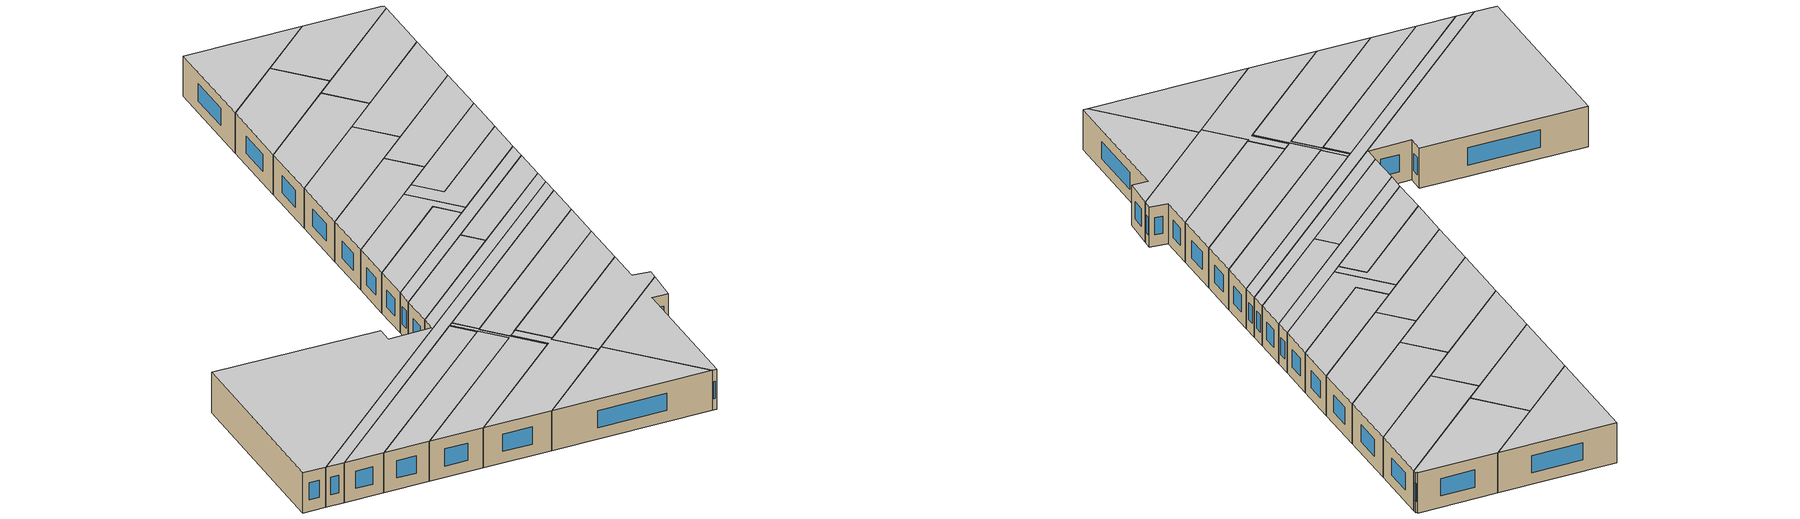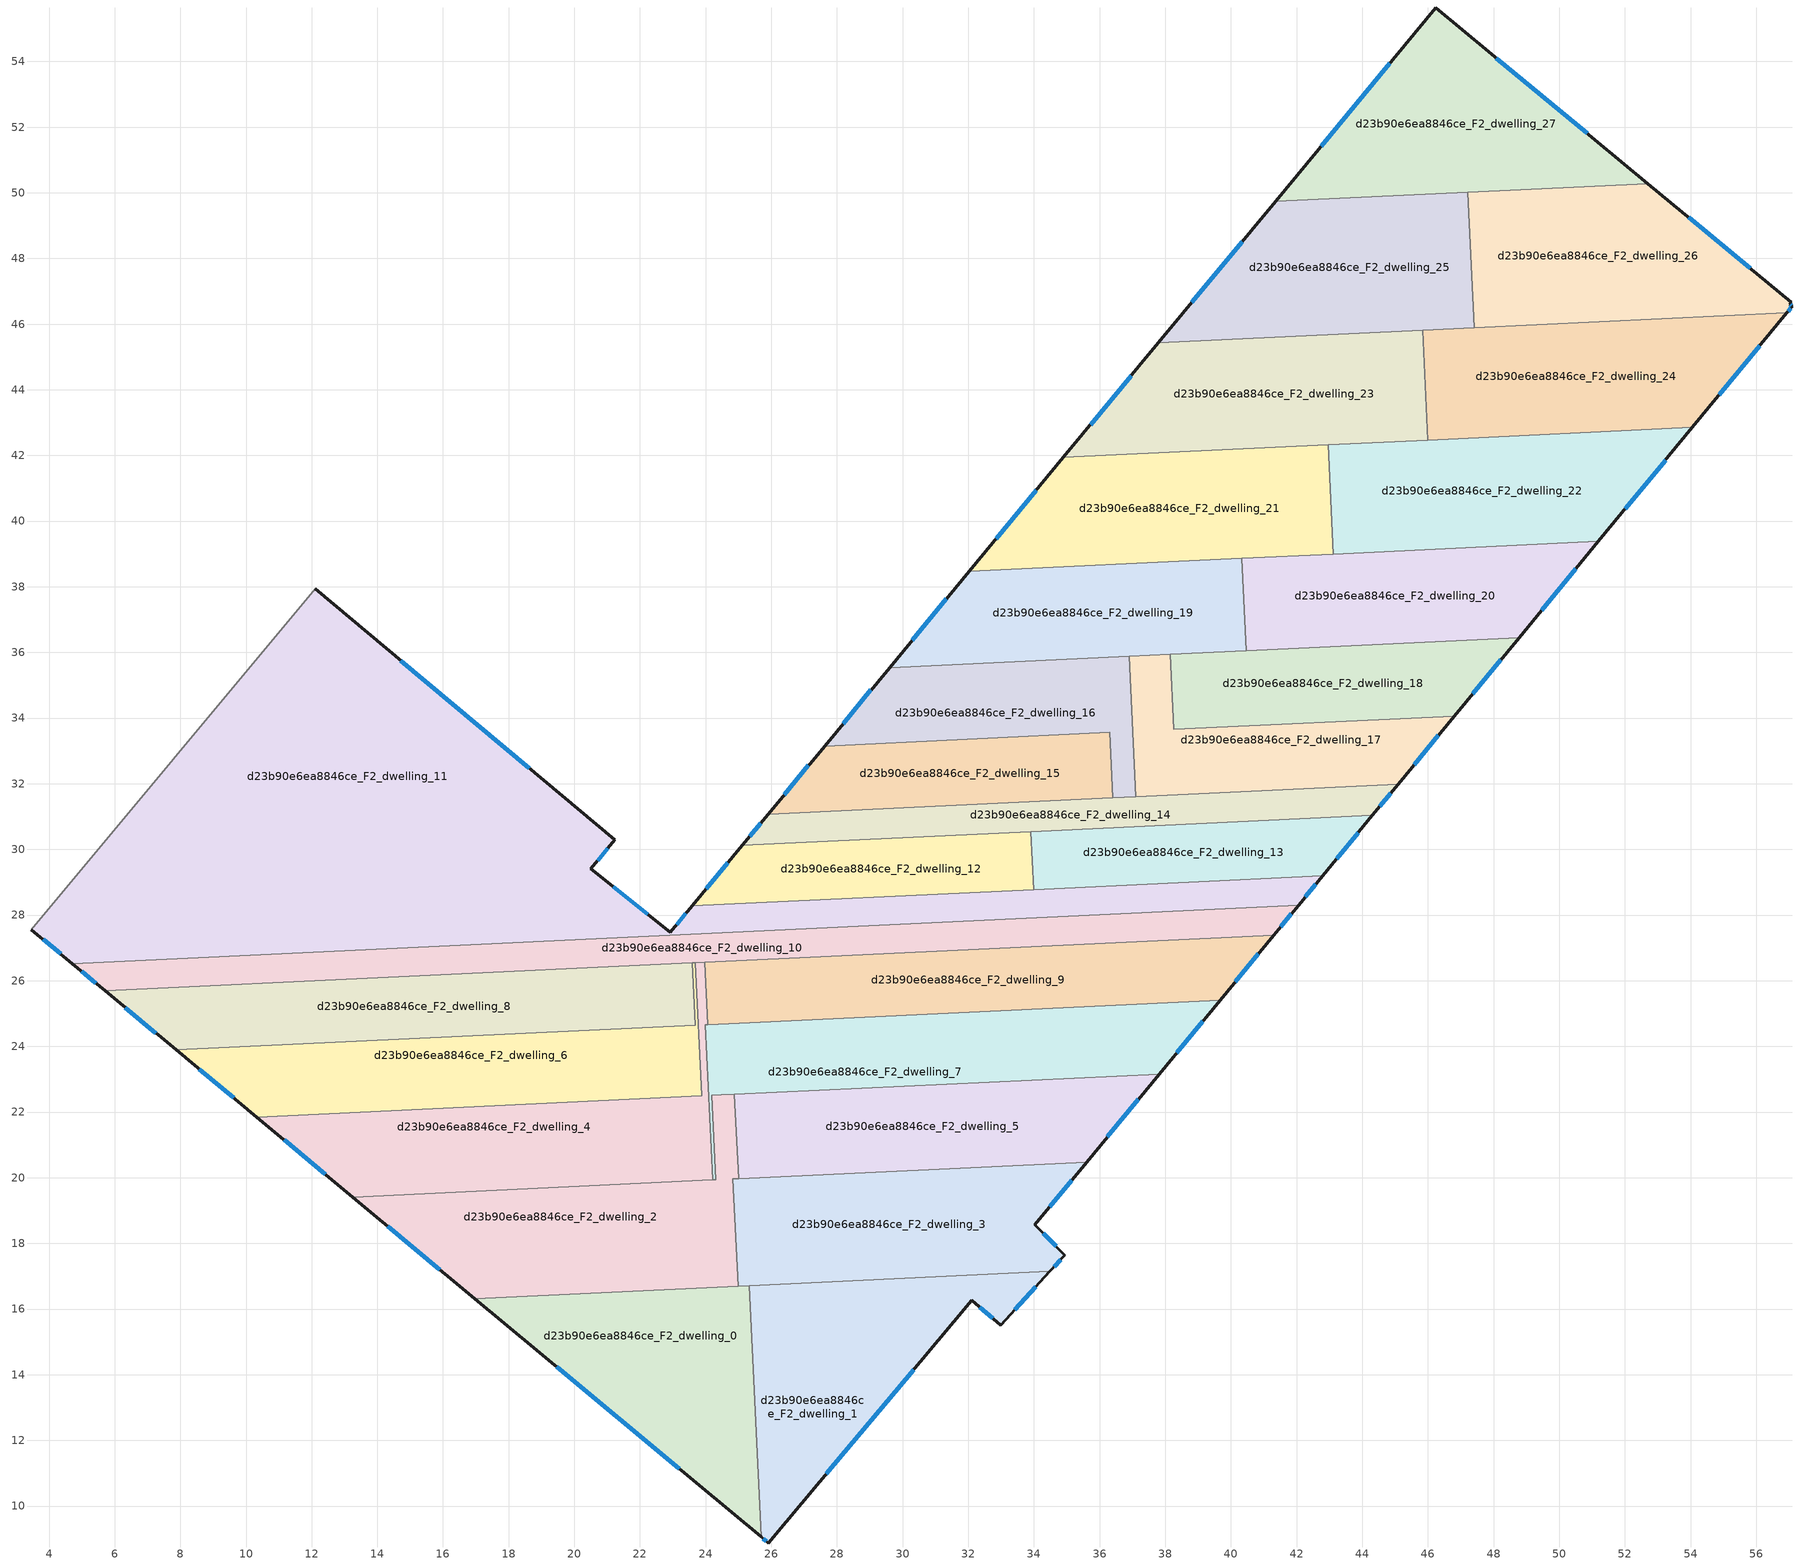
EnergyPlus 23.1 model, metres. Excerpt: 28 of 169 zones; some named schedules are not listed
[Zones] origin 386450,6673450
d23b90e6ea8846ce_F2_dwelling_0
 floor to d23b90e6ea8846ce_F1_dwelling_0 (EU_floor_Construction): 25.33,16.71 25.69,9.06 16.97,16.32 z6
 wall outside (EU_wall_Construction): 16.97,16.32 25.69,9.06 z6:9
 wall to d23b90e6ea8846ce_F2_dwelling_1 (EU_wall_Construction): 25.69,9.06 25.33,16.71 z6:9
 wall to d23b90e6ea8846ce_F2_dwelling_2 (EU_wall_Construction): 24.99,16.7 16.97,16.32 z6:9
 wall to d23b90e6ea8846ce_F2_dwelling_3 (EU_wall_Construction): 25.33,16.71 24.99,16.7 z6:9
 window (EU_Window_Construction): 19.46,14.24 23.2,11.13 z6.86:8.14
 ceiling to d23b90e6ea8846ce_F3_dwelling_0 (EU_floor_Construction): 25.69,9.06 25.33,16.71 16.97,16.32 z9
d23b90e6ea8846ce_F2_dwelling_1
 floor to d23b90e6ea8846ce_F1_dwelling_1 (EU_floor_Construction): 34.49,17.15 32.99,15.51 32.1,16.26 25.91,8.87 25.69,9.06 25.33,16.71 z6
 wall outside (EU_wall_Construction): 25.69,9.06 25.91,8.87 32.1,16.26 32.99,15.51 34.49,17.15 z6:9
 wall to d23b90e6ea8846ce_F2_dwelling_3 (EU_wall_Construction): 34.49,17.15 25.33,16.71 z6:9
 window (EU_Window_Construction): 25.76,9 25.85,8.93 / 33.42,15.98 34.06,16.68 / 32.36,16.05 32.74,15.72 / 27.68,10.98 30.33,14.15 z6.86:8.14
 ceiling to d23b90e6ea8846ce_F3_dwelling_1 (EU_floor_Construction): 32.99,15.51 34.49,17.15 25.33,16.71 25.69,9.06 25.91,8.87 32.1,16.26 z9
d23b90e6ea8846ce_F2_dwelling_10
 floor to d23b90e6ea8846ce_F1_dwelling_10 (EU_floor_Construction): 42.06,28.3 41.3,27.39 23.69,26.55 23.64,26.55 23.59,26.54 5.71,25.69 4.71,26.52 z6
 wall outside (EU_wall_Construction): 4.71,26.52 5.71,25.69 / 41.3,27.39 42.06,28.3 z6:9
 wall to d23b90e6ea8846ce_F2_dwelling_8 (EU_wall_Construction): 5.71,25.69 23.59,26.54 z6:9
 wall to d23b90e6ea8846ce_F2_dwelling_11 (EU_wall_Construction): 42.06,28.3 4.71,26.52 z6:9
 wall to d23b90e6ea8846ce_F2_dwelling_9 (EU_wall_Construction): 23.98,26.56 41.3,27.39 z6:9
 wall to d23b90e6ea8846ce_F2_dwelling_6 (EU_wall_Construction): 23.59,26.54 23.64,26.55 23.69,26.55 z6:9
 wall to d23b90e6ea8846ce_F2_dwelling_4 (EU_wall_Construction): 23.69,26.55 23.98,26.56 z6:9
 window (EU_Window_Construction): 4.99,26.29 5.42,25.93 / 41.52,27.65 41.84,28.04 z6.86:8.14
 ceiling to d23b90e6ea8846ce_F3_dwelling_10 (EU_floor_Construction): 41.3,27.39 42.06,28.3 4.71,26.52 5.71,25.69 23.59,26.54 23.64,26.55 23.69,26.55 z9
d23b90e6ea8846ce_F2_dwelling_11
 floor to d23b90e6ea8846ce_F1_dwelling_11 (EU_floor_Construction): 42.79,29.19 42.06,28.3 4.71,26.52 3.46,27.56 12.11,37.94 21.23,30.29 20.5,29.41 22.92,27.48 23.59,28.28 z6
 wall outside (EU_wall_Construction): 3.46,27.56 4.71,26.52 / 23.59,28.28 22.92,27.48 20.5,29.41 21.23,30.29 12.11,37.94 / 42.06,28.3 42.79,29.19 z6:9
 wall adiabatic (EU_wall_Construction): 12.11,37.94 3.46,27.56 z6:9
 wall to d23b90e6ea8846ce_F2_dwelling_12 (EU_wall_Construction): 33.99,28.77 23.59,28.28 z6:9
 wall to d23b90e6ea8846ce_F2_dwelling_13 (EU_wall_Construction): 42.79,29.19 33.99,28.78 z6:9
 window (EU_Window_Construction): 3.82,27.26 4.35,26.82 / 18.63,32.47 14.71,35.75 / 20.71,29.66 21.02,30.04 / 22.23,28.03 21.19,28.86 / 23.4,28.05 23.11,27.71 / 42.27,28.56 42.58,28.94 z6.86:8.14
 ceiling to d23b90e6ea8846ce_F3_dwelling_11 (EU_floor_Construction): 42.06,28.3 42.79,29.19 23.59,28.28 22.92,27.48 20.5,29.41 21.23,30.29 12.11,37.94 3.46,27.56 4.71,26.52 z9
d23b90e6ea8846ce_F2_dwelling_12
 floor to d23b90e6ea8846ce_F1_dwelling_12 (EU_floor_Construction): 33.91,30.54 33.99,28.78 23.59,28.28 25.11,30.12 z6
 wall outside (EU_wall_Construction): 25.11,30.12 23.59,28.28 z6:9
 wall to d23b90e6ea8846ce_F2_dwelling_13 (EU_wall_Construction): 33.99,28.78 33.91,30.54 z6:9
 wall to d23b90e6ea8846ce_F2_dwelling_14 (EU_wall_Construction): 33.91,30.54 25.11,30.12 z6:9
 window (EU_Window_Construction): 24.68,29.59 24.02,28.8 z6.86:8.14
 ceiling to d23b90e6ea8846ce_F3_dwelling_12 (EU_floor_Construction): 33.99,28.78 33.91,30.54 25.11,30.12 23.59,28.28 z9
d23b90e6ea8846ce_F2_dwelling_13
 floor to d23b90e6ea8846ce_F1_dwelling_13 (EU_floor_Construction): 44.31,31.04 42.79,29.19 33.99,28.78 33.91,30.54 z6
 wall outside (EU_wall_Construction): 42.79,29.19 44.31,31.04 z6:9
 wall to d23b90e6ea8846ce_F2_dwelling_14 (EU_wall_Construction): 44.31,31.04 33.91,30.54 z6:9
 window (EU_Window_Construction): 43.23,29.72 43.88,30.51 z6.86:8.14
 ceiling to d23b90e6ea8846ce_F3_dwelling_13 (EU_floor_Construction): 42.79,29.19 44.31,31.04 33.91,30.54 33.99,28.78 z9
d23b90e6ea8846ce_F2_dwelling_14
 floor to d23b90e6ea8846ce_F1_dwelling_14 (EU_floor_Construction): 45.1,31.99 44.31,31.04 25.11,30.12 25.9,31.08 z6
 wall outside (EU_wall_Construction): 25.9,31.08 25.11,30.12 / 44.31,31.04 45.1,31.99 z6:9
 wall to d23b90e6ea8846ce_F2_dwelling_15 (EU_wall_Construction): 36.4,31.58 25.9,31.08 z6:9
 wall to d23b90e6ea8846ce_F2_dwelling_16 (EU_wall_Construction): 37.11,31.61 36.4,31.58 z6:9
 wall to d23b90e6ea8846ce_F2_dwelling_17 (EU_wall_Construction): 45.1,31.99 37.11,31.61 z6:9
 window (EU_Window_Construction): 25.68,30.8 25.34,30.39 / 44.54,31.31 44.87,31.72 z6.86:8.14
 ceiling to d23b90e6ea8846ce_F3_dwelling_14 (EU_floor_Construction): 44.31,31.04 45.1,31.99 25.9,31.08 25.11,30.12 z9
d23b90e6ea8846ce_F2_dwelling_15
 floor to d23b90e6ea8846ce_F1_dwelling_15 (EU_floor_Construction): 36.31,33.56 36.4,31.58 25.9,31.08 27.62,33.15 z6
 wall outside (EU_wall_Construction): 27.62,33.15 25.9,31.08 z6:9
 wall to d23b90e6ea8846ce_F2_dwelling_16 (EU_wall_Construction): 36.4,31.58 36.31,33.56 27.62,33.15 z6:9
 window (EU_Window_Construction): 27.13,32.56 26.39,31.67 z6.86:8.14
 ceiling to d23b90e6ea8846ce_F3_dwelling_15 (EU_floor_Construction): 36.4,31.58 36.31,33.56 27.62,33.15 25.9,31.08 z9
d23b90e6ea8846ce_F2_dwelling_16
 floor to d23b90e6ea8846ce_F1_dwelling_16 (EU_floor_Construction): 36.9,35.89 37.11,31.61 36.4,31.58 36.31,33.56 27.62,33.15 29.6,35.54 z6
 wall outside (EU_wall_Construction): 29.6,35.54 27.62,33.15 z6:9
 wall to d23b90e6ea8846ce_F2_dwelling_17 (EU_wall_Construction): 37.11,31.61 36.9,35.89 z6:9
 wall to d23b90e6ea8846ce_F2_dwelling_19 (EU_wall_Construction): 36.9,35.89 29.6,35.54 z6:9
 window (EU_Window_Construction): 29.03,34.86 28.19,33.83 z6.86:8.14
 ceiling to d23b90e6ea8846ce_F3_dwelling_16 (EU_floor_Construction): 37.11,31.61 36.9,35.89 29.6,35.54 27.62,33.15 36.31,33.56 36.4,31.58 z9
d23b90e6ea8846ce_F2_dwelling_17
 floor to d23b90e6ea8846ce_F1_dwelling_17 (EU_floor_Construction): 46.81,34.06 45.1,31.99 37.11,31.61 36.9,35.89 38.15,35.95 38.26,33.66 z6
 wall outside (EU_wall_Construction): 45.1,31.99 46.81,34.06 z6:9
 wall to d23b90e6ea8846ce_F2_dwelling_18 (EU_wall_Construction): 46.81,34.06 38.26,33.66 38.15,35.95 z6:9
 wall to d23b90e6ea8846ce_F2_dwelling_19 (EU_wall_Construction): 38.15,35.95 36.9,35.89 z6:9
 window (EU_Window_Construction): 45.59,32.58 46.32,33.47 z6.86:8.14
 ceiling to d23b90e6ea8846ce_F3_dwelling_17 (EU_floor_Construction): 45.1,31.99 46.81,34.06 38.26,33.66 38.15,35.95 36.9,35.89 37.11,31.61 z9
d23b90e6ea8846ce_F2_dwelling_18
 floor to d23b90e6ea8846ce_F1_dwelling_18 (EU_floor_Construction): 48.78,36.45 46.81,34.06 38.26,33.66 38.15,35.95 z6
 wall outside (EU_wall_Construction): 46.81,34.06 48.78,36.45 z6:9
 wall to d23b90e6ea8846ce_F2_dwelling_20 (EU_wall_Construction): 48.78,36.45 40.46,36.06 z6:9
 wall to d23b90e6ea8846ce_F2_dwelling_19 (EU_wall_Construction): 40.46,36.06 38.15,35.95 z6:9
 window (EU_Window_Construction): 47.37,34.75 48.21,35.77 z6.86:8.14
 ceiling to d23b90e6ea8846ce_F3_dwelling_18 (EU_floor_Construction): 46.81,34.06 48.78,36.45 38.15,35.95 38.26,33.66 z9
d23b90e6ea8846ce_F2_dwelling_19
 floor to d23b90e6ea8846ce_F1_dwelling_19 (EU_floor_Construction): 40.33,38.86 40.46,36.06 29.6,35.54 32.02,38.46 z6
 wall outside (EU_wall_Construction): 32.02,38.46 29.6,35.54 z6:9
 wall to d23b90e6ea8846ce_F2_dwelling_20 (EU_wall_Construction): 40.46,36.06 40.33,38.86 z6:9
 wall to d23b90e6ea8846ce_F2_dwelling_21 (EU_wall_Construction): 40.33,38.86 32.02,38.46 z6:9
 window (EU_Window_Construction): 31.33,37.63 30.29,36.38 z6.86:8.14
 ceiling to d23b90e6ea8846ce_F3_dwelling_19 (EU_floor_Construction): 40.46,36.06 40.33,38.86 32.02,38.46 29.6,35.54 z9
d23b90e6ea8846ce_F2_dwelling_2
 floor to d23b90e6ea8846ce_F1_dwelling_2 (EU_floor_Construction): 24.88,22.54 25,19.97 24.83,19.96 24.99,16.7 16.97,16.32 13.25,19.41 24.3,19.94 24.31,19.94 24.19,22.51 24.48,22.52 z6
 wall outside (EU_wall_Construction): 13.25,19.41 16.97,16.32 z6:9
 wall to d23b90e6ea8846ce_F2_dwelling_7 (EU_wall_Construction): 24.88,22.54 24.48,22.52 24.19,22.51 24.31,19.94 24.3,19.94 24.21,19.93 z6:9
 wall to d23b90e6ea8846ce_F2_dwelling_5 (EU_wall_Construction): 25,19.97 24.88,22.54 z6:9
 wall to d23b90e6ea8846ce_F2_dwelling_3 (EU_wall_Construction): 24.99,16.7 24.83,19.96 25,19.97 z6:9
 wall to d23b90e6ea8846ce_F2_dwelling_4 (EU_wall_Construction): 24.21,19.93 13.25,19.41 z6:9
 window (EU_Window_Construction): 14.31,18.53 15.91,17.2 z6.86:8.14
 ceiling to d23b90e6ea8846ce_F3_dwelling_2 (EU_floor_Construction): 24.99,16.7 24.83,19.96 25,19.97 24.88,22.54 24.48,22.52 24.19,22.51 24.31,19.94 24.3,19.94 13.25,19.41 16.97,16.32 z9
d23b90e6ea8846ce_F2_dwelling_20
 floor to d23b90e6ea8846ce_F1_dwelling_20 (EU_floor_Construction): 51.19,39.38 48.78,36.45 40.46,36.06 40.33,38.86 z6
 wall outside (EU_wall_Construction): 48.78,36.45 51.19,39.38 z6:9
 wall to d23b90e6ea8846ce_F2_dwelling_22 (EU_wall_Construction): 51.19,39.38 43.12,38.99 z6:9
 wall to d23b90e6ea8846ce_F2_dwelling_21 (EU_wall_Construction): 43.12,38.99 40.33,38.86 z6:9
 window (EU_Window_Construction): 49.47,37.29 50.5,38.54 z6.86:8.14
 ceiling to d23b90e6ea8846ce_F3_dwelling_20 (EU_floor_Construction): 48.78,36.45 51.19,39.38 40.33,38.86 40.46,36.06 z9
d23b90e6ea8846ce_F2_dwelling_21
 floor to d23b90e6ea8846ce_F1_dwelling_21 (EU_floor_Construction): 42.96,42.32 43.12,38.99 32.02,38.46 34.9,41.94 z6
 wall outside (EU_wall_Construction): 34.9,41.94 32.02,38.46 z6:9
 wall to d23b90e6ea8846ce_F2_dwelling_22 (EU_wall_Construction): 43.12,38.99 42.96,42.32 z6:9
 wall to d23b90e6ea8846ce_F2_dwelling_23 (EU_wall_Construction): 42.96,42.32 34.9,41.94 z6:9
 window (EU_Window_Construction): 34.08,40.95 32.84,39.46 z6.86:8.14
 ceiling to d23b90e6ea8846ce_F3_dwelling_21 (EU_floor_Construction): 43.12,38.99 42.96,42.32 34.9,41.94 32.02,38.46 z9
d23b90e6ea8846ce_F2_dwelling_22
 floor to d23b90e6ea8846ce_F1_dwelling_22 (EU_floor_Construction): 54.05,42.85 51.19,39.38 43.12,38.99 42.96,42.32 z6
 wall outside (EU_wall_Construction): 51.19,39.38 54.05,42.85 z6:9
 wall to d23b90e6ea8846ce_F2_dwelling_24 (EU_wall_Construction): 54.05,42.85 46,42.47 z6:9
 wall to d23b90e6ea8846ce_F2_dwelling_23 (EU_wall_Construction): 46,42.47 42.96,42.32 z6:9
 window (EU_Window_Construction): 52.01,40.37 53.24,41.86 z6.86:8.14
 ceiling to d23b90e6ea8846ce_F3_dwelling_22 (EU_floor_Construction): 51.19,39.38 54.05,42.85 42.96,42.32 43.12,38.99 z9
d23b90e6ea8846ce_F2_dwelling_23
 floor to d23b90e6ea8846ce_F1_dwelling_23 (EU_floor_Construction): 45.84,45.81 46,42.47 34.9,41.94 37.79,45.43 z6
 wall outside (EU_wall_Construction): 37.79,45.43 34.9,41.94 z6:9
 wall to d23b90e6ea8846ce_F2_dwelling_24 (EU_wall_Construction): 46,42.47 45.84,45.81 z6:9
 wall to d23b90e6ea8846ce_F2_dwelling_25 (EU_wall_Construction): 45.84,45.81 37.79,45.43 z6:9
 window (EU_Window_Construction): 36.96,44.43 35.72,42.94 z6.86:8.14
 ceiling to d23b90e6ea8846ce_F3_dwelling_23 (EU_floor_Construction): 46,42.47 45.84,45.81 37.79,45.43 34.9,41.94 z9
d23b90e6ea8846ce_F2_dwelling_24
 floor to d23b90e6ea8846ce_F1_dwelling_24 (EU_floor_Construction): 56.93,46.34 54.05,42.85 46,42.47 45.84,45.81 z6
 wall outside (EU_wall_Construction): 54.05,42.85 56.93,46.34 z6:9
 wall to d23b90e6ea8846ce_F2_dwelling_26 (EU_wall_Construction): 56.93,46.34 47.41,45.89 z6:9
 wall to d23b90e6ea8846ce_F2_dwelling_25 (EU_wall_Construction): 47.41,45.89 45.84,45.81 z6:9
 window (EU_Window_Construction): 54.88,43.85 56.11,45.34 z6.86:8.14
 ceiling to d23b90e6ea8846ce_F3_dwelling_24 (EU_floor_Construction): 54.05,42.85 56.93,46.34 45.84,45.81 46,42.47 z9
d23b90e6ea8846ce_F2_dwelling_25
 floor to d23b90e6ea8846ce_F1_dwelling_25 (EU_floor_Construction): 47.21,50.02 47.41,45.89 37.79,45.43 41.36,49.74 z6
 wall outside (EU_wall_Construction): 41.36,49.74 37.79,45.43 z6:9
 wall to d23b90e6ea8846ce_F2_dwelling_26 (EU_wall_Construction): 47.41,45.89 47.21,50.02 z6:9
 wall to d23b90e6ea8846ce_F2_dwelling_27 (EU_wall_Construction): 47.21,50.02 41.36,49.74 z6:9
 window (EU_Window_Construction): 40.34,48.51 38.81,46.66 z6.86:8.14
 ceiling to d23b90e6ea8846ce_F3_dwelling_25 (EU_floor_Construction): 47.41,45.89 47.21,50.02 41.36,49.74 37.79,45.43 z9
d23b90e6ea8846ce_F2_dwelling_26
 floor to d23b90e6ea8846ce_F1_dwelling_26 (EU_floor_Construction): 57.07,46.67 57.02,46.61 57.09,46.54 56.93,46.34 47.41,45.89 47.21,50.02 52.7,50.28 z6
 wall outside (EU_wall_Construction): 56.93,46.34 57.09,46.54 57.02,46.61 57.07,46.67 52.7,50.28 z6:9
 wall to d23b90e6ea8846ce_F2_dwelling_27 (EU_wall_Construction): 52.7,50.28 47.21,50.02 z6:9
 window (EU_Window_Construction): 57.07,46.56 57.04,46.59 / 56.98,46.4 57.04,46.48 / 55.82,47.7 53.95,49.25 z6.86:8.14
 ceiling to d23b90e6ea8846ce_F3_dwelling_26 (EU_floor_Construction): 56.93,46.34 57.09,46.54 57.02,46.61 57.07,46.67 52.7,50.28 47.21,50.02 47.41,45.89 z9
d23b90e6ea8846ce_F2_dwelling_27
 floor to d23b90e6ea8846ce_F1_dwelling_27 (EU_floor_Construction): 52.7,50.28 41.36,49.74 46.23,55.63 z6
 wall outside (EU_wall_Construction): 52.7,50.28 46.23,55.63 41.36,49.74 z6:9
 window (EU_Window_Construction): 44.84,53.95 42.75,51.42 / 50.85,51.81 48.08,54.1 z6.86:8.14
 ceiling to d23b90e6ea8846ce_F3_dwelling_27 (EU_floor_Construction): 52.7,50.28 46.23,55.63 41.36,49.74 z9
d23b90e6ea8846ce_F2_dwelling_3
 floor to d23b90e6ea8846ce_F1_dwelling_3 (EU_floor_Construction): 35.61,20.48 34.03,18.56 34.94,17.65 34.49,17.15 24.99,16.7 24.83,19.96 z6
 wall outside (EU_wall_Construction): 34.49,17.15 34.94,17.65 34.03,18.56 35.61,20.48 z6:9
 wall to d23b90e6ea8846ce_F2_dwelling_5 (EU_wall_Construction): 35.61,20.48 25,19.97 z6:9
 window (EU_Window_Construction): 34.48,19.11 35.16,19.93 / 34.68,17.91 34.29,18.3 / 34.62,17.29 34.81,17.5 z6.86:8.14
 ceiling to d23b90e6ea8846ce_F3_dwelling_3 (EU_floor_Construction): 34.94,17.65 34.03,18.56 35.61,20.48 24.83,19.96 24.99,16.7 34.49,17.15 z9
d23b90e6ea8846ce_F2_dwelling_4
 floor to d23b90e6ea8846ce_F1_dwelling_4 (EU_floor_Construction): 23.98,26.56 24.07,24.67 23.99,24.66 24.21,19.93 13.25,19.41 10.33,21.85 23.88,22.49 23.69,26.55 z6
 wall outside (EU_wall_Construction): 10.33,21.85 13.25,19.41 z6:9
 wall to d23b90e6ea8846ce_F2_dwelling_9 (EU_wall_Construction): 24.07,24.67 23.98,26.56 z6:9
 wall to d23b90e6ea8846ce_F2_dwelling_7 (EU_wall_Construction): 24.21,19.93 23.99,24.66 24.07,24.66 z6:9
 wall to d23b90e6ea8846ce_F2_dwelling_6 (EU_wall_Construction): 23.69,26.55 23.88,22.49 10.33,21.85 z6:9
 window (EU_Window_Construction): 11.16,21.15 12.42,20.11 z6.86:8.14
 ceiling to d23b90e6ea8846ce_F3_dwelling_4 (EU_floor_Construction): 24.21,19.93 23.99,24.66 24.07,24.67 23.98,26.56 23.69,26.55 23.88,22.49 10.33,21.85 13.25,19.41 z9
d23b90e6ea8846ce_F2_dwelling_5
 floor to d23b90e6ea8846ce_F1_dwelling_5 (EU_floor_Construction): 37.81,23.16 35.61,20.48 25,19.97 24.88,22.54 z6
 wall outside (EU_wall_Construction): 35.61,20.48 37.81,23.16 z6:9
 wall to d23b90e6ea8846ce_F2_dwelling_7 (EU_wall_Construction): 37.81,23.16 24.88,22.54 z6:9
 window (EU_Window_Construction): 36.24,21.24 37.18,22.39 z6.86:8.14
 ceiling to d23b90e6ea8846ce_F3_dwelling_5 (EU_floor_Construction): 35.61,20.48 37.81,23.16 24.88,22.54 25,19.97 z9
d23b90e6ea8846ce_F2_dwelling_6
 floor to d23b90e6ea8846ce_F1_dwelling_6 (EU_floor_Construction): 23.69,26.55 23.88,22.49 10.33,21.85 7.87,23.89 23.68,24.65 23.59,26.54 z6
 wall outside (EU_wall_Construction): 7.87,23.89 10.33,21.85 z6:9
 wall to d23b90e6ea8846ce_F2_dwelling_8 (EU_wall_Construction): 23.59,26.54 23.68,24.65 7.87,23.89 z6:9
 window (EU_Window_Construction): 8.57,23.31 9.62,22.43 z6.86:8.14
 ceiling to d23b90e6ea8846ce_F3_dwelling_6 (EU_floor_Construction): 23.88,22.49 23.69,26.55 23.59,26.54 23.68,24.65 7.87,23.89 10.33,21.85 z9
d23b90e6ea8846ce_F2_dwelling_7
 floor to d23b90e6ea8846ce_F1_dwelling_7 (EU_floor_Construction): 39.67,25.41 37.81,23.16 24.48,22.52 24.19,22.51 24.31,19.94 24.21,19.93 23.99,24.66 z6
 wall outside (EU_wall_Construction): 37.81,23.16 39.67,25.41 z6:9
 wall to d23b90e6ea8846ce_F2_dwelling_9 (EU_wall_Construction): 39.67,25.41 24.07,24.66 z6:9
 window (EU_Window_Construction): 38.34,23.8 39.14,24.76 z6.86:8.14
 ceiling to d23b90e6ea8846ce_F3_dwelling_7 (EU_floor_Construction): 37.81,23.16 39.67,25.41 23.99,24.66 24.21,19.93 24.31,19.94 24.19,22.51 24.48,22.52 z9
d23b90e6ea8846ce_F2_dwelling_8
 floor to d23b90e6ea8846ce_F1_dwelling_8 (EU_floor_Construction): 23.59,26.54 23.68,24.65 7.87,23.89 5.71,25.69 z6
 wall outside (EU_wall_Construction): 5.71,25.69 7.87,23.89 z6:9
 window (EU_Window_Construction): 6.32,25.18 7.25,24.41 z6.86:8.14
 ceiling to d23b90e6ea8846ce_F3_dwelling_8 (EU_floor_Construction): 23.68,24.65 23.59,26.54 5.71,25.69 7.87,23.89 z9
d23b90e6ea8846ce_F2_dwelling_9
 floor to d23b90e6ea8846ce_F1_dwelling_9 (EU_floor_Construction): 41.3,27.39 39.67,25.41 24.07,24.67 23.98,26.56 z6
 wall outside (EU_wall_Construction): 39.67,25.41 41.3,27.39 z6:9
 window (EU_Window_Construction): 40.14,25.97 40.84,26.82 z6.86:8.14
 ceiling to d23b90e6ea8846ce_F3_dwelling_9 (EU_floor_Construction): 39.67,25.41 41.3,27.39 23.98,26.56 24.07,24.67 z9
[Building]
EU S2 Campaign: North Axis=0; Terrain=City; Solar Distribution=FullExterior
[Site:Location]
Helsinki-Vantaa.AP: Latitude=60.317; Longitude=24.963; Time Zone=2; Elevation=54.6
[SizingPeriod:WeatherFileDays]
AnnualSizingPeriod: Begin Month=1; Begin Day of Month=1; End Month=12; End Day of Month=31; Day of Week for Start Day=Monday; Use Weather File Daylight Saving Period=No; Use Weather File Rain and Snow Indicators=No
[MATERIAL]
EU_InternalMass_Material: Roughness=MediumRough; Thickness=0.1; Conductivity=1; Density=1800; Specific Heat=900; Thermal Absorptance=0.9; Solar Absorptance=0.7; Visible Absorptance=0.7
[MATERIAL:NOMASS] Roughness=MediumRough; Thermal Absorptance=0.9; Solar Absorptance=0.7; Visible Absorptance=0.7
Name | Thermal Resistance
EU_wall_NoMass | 1.10183
EU_floor_NoMass | 1.70606
[WINDOWMATERIAL:SIMPLEGLAZINGSYSTEM]
EU_Window_SimpleGlazing: UFactor=3.11035; Solar Heat Gain Coefficient=0.8; Visible Transmittance=0.8
[CONSTRUCTION]
EU_wall_Construction: EU_wall_NoMass
EU_floor_Construction: EU_floor_NoMass
EU_Window_Construction: EU_Window_SimpleGlazing
EU_InternalMass_Construction: EU_InternalMass_Material
[ZONE] Type=1; Multiplier=1; Ceiling Height=autocalculate; Floor Area=autocalculate; Part of Total Floor Area=Yes
Name | Volume
d23b90e6ea8846ce_F2_dwelling_0 | 96.1919
d23b90e6ea8846ce_F2_dwelling_1 | 96.2014
d23b90e6ea8846ce_F2_dwelling_10 | 96.1707
d23b90e6ea8846ce_F2_dwelling_11 | 399.424
d23b90e6ea8846ce_F2_dwelling_12 | 50.9656
d23b90e6ea8846ce_F2_dwelling_13 | 50.9568
d23b90e6ea8846ce_F2_dwelling_14 | 52.7739
d23b90e6ea8846ce_F2_dwelling_15 | 57.3062
d23b90e6ea8846ce_F2_dwelling_16 | 61.6992
d23b90e6ea8846ce_F2_dwelling_17 | 61.7065
d23b90e6ea8846ce_F2_dwelling_18 | 66.0659
d23b90e6ea8846ce_F2_dwelling_19 | 80.8228
d23b90e6ea8846ce_F2_dwelling_2 | 101.555
d23b90e6ea8846ce_F2_dwelling_20 | 80.8396
d23b90e6ea8846ce_F2_dwelling_21 | 95.9209
d23b90e6ea8846ce_F2_dwelling_22 | 95.9231
d23b90e6ea8846ce_F2_dwelling_23 | 96.2322
d23b90e6ea8846ce_F2_dwelling_24 | 96.2175
d23b90e6ea8846ce_F2_dwelling_25 | 96.1772
d23b90e6ea8846ce_F2_dwelling_26 | 96.2007
d23b90e6ea8846ce_F2_dwelling_27 | 96.2168
d23b90e6ea8846ce_F2_dwelling_3 | 96.2051
d23b90e6ea8846ce_F2_dwelling_4 | 98.4302
d23b90e6ea8846ce_F2_dwelling_5 | 90.8826
d23b90e6ea8846ce_F2_dwelling_6 | 96.1934
d23b90e6ea8846ce_F2_dwelling_7 | 96.2285
d23b90e6ea8846ce_F2_dwelling_8 | 96.2146
d23b90e6ea8846ce_F2_dwelling_9 | 93.991
[INTERNALMASS] Construction=EU_InternalMass_Construction
Name | Zone or ZoneList | Surface Area
d23b90e6ea8846ce_F2_dwelling_0_EU_InternalMass | d23b90e6ea8846ce_F2_dwelling_0 | 32.0639
d23b90e6ea8846ce_F2_dwelling_1_EU_InternalMass | d23b90e6ea8846ce_F2_dwelling_1 | 32.0673
d23b90e6ea8846ce_F2_dwelling_2_EU_InternalMass | d23b90e6ea8846ce_F2_dwelling_2 | 33.8497
d23b90e6ea8846ce_F2_dwelling_3_EU_InternalMass | d23b90e6ea8846ce_F2_dwelling_3 | 32.068
d23b90e6ea8846ce_F2_dwelling_4_EU_InternalMass | d23b90e6ea8846ce_F2_dwelling_4 | 32.8093
d23b90e6ea8846ce_F2_dwelling_5_EU_InternalMass | d23b90e6ea8846ce_F2_dwelling_5 | 30.2927
d23b90e6ea8846ce_F2_dwelling_6_EU_InternalMass | d23b90e6ea8846ce_F2_dwelling_6 | 32.0651
d23b90e6ea8846ce_F2_dwelling_7_EU_InternalMass | d23b90e6ea8846ce_F2_dwelling_7 | 32.0754
d23b90e6ea8846ce_F2_dwelling_8_EU_InternalMass | d23b90e6ea8846ce_F2_dwelling_8 | 32.0719
d23b90e6ea8846ce_F2_dwelling_9_EU_InternalMass | d23b90e6ea8846ce_F2_dwelling_9 | 31.3301
d23b90e6ea8846ce_F2_dwelling_10_EU_InternalMass | d23b90e6ea8846ce_F2_dwelling_10 | 32.0536
d23b90e6ea8846ce_F2_dwelling_11_EU_InternalMass | d23b90e6ea8846ce_F2_dwelling_11 | 133.147
d23b90e6ea8846ce_F2_dwelling_12_EU_InternalMass | d23b90e6ea8846ce_F2_dwelling_12 | 16.9888
d23b90e6ea8846ce_F2_dwelling_13_EU_InternalMass | d23b90e6ea8846ce_F2_dwelling_13 | 16.9866
d23b90e6ea8846ce_F2_dwelling_14_EU_InternalMass | d23b90e6ea8846ce_F2_dwelling_14 | 17.591
d23b90e6ea8846ce_F2_dwelling_15_EU_InternalMass | d23b90e6ea8846ce_F2_dwelling_15 | 19.1011
d23b90e6ea8846ce_F2_dwelling_16_EU_InternalMass | d23b90e6ea8846ce_F2_dwelling_16 | 20.5667
d23b90e6ea8846ce_F2_dwelling_17_EU_InternalMass | d23b90e6ea8846ce_F2_dwelling_17 | 20.5686
d23b90e6ea8846ce_F2_dwelling_18_EU_InternalMass | d23b90e6ea8846ce_F2_dwelling_18 | 22.0217
d23b90e6ea8846ce_F2_dwelling_19_EU_InternalMass | d23b90e6ea8846ce_F2_dwelling_19 | 26.9404
d23b90e6ea8846ce_F2_dwelling_20_EU_InternalMass | d23b90e6ea8846ce_F2_dwelling_20 | 26.9465
d23b90e6ea8846ce_F2_dwelling_21_EU_InternalMass | d23b90e6ea8846ce_F2_dwelling_21 | 31.9727
d23b90e6ea8846ce_F2_dwelling_22_EU_InternalMass | d23b90e6ea8846ce_F2_dwelling_22 | 31.9747
d23b90e6ea8846ce_F2_dwelling_23_EU_InternalMass | d23b90e6ea8846ce_F2_dwelling_23 | 32.0791
d23b90e6ea8846ce_F2_dwelling_24_EU_InternalMass | d23b90e6ea8846ce_F2_dwelling_24 | 32.0716
d23b90e6ea8846ce_F2_dwelling_25_EU_InternalMass | d23b90e6ea8846ce_F2_dwelling_25 | 32.0602
d23b90e6ea8846ce_F2_dwelling_26_EU_InternalMass | d23b90e6ea8846ce_F2_dwelling_26 | 32.0669
d23b90e6ea8846ce_F2_dwelling_27_EU_InternalMass | d23b90e6ea8846ce_F2_dwelling_27 | 32.0668
[OTHEREQUIPMENT] Fuel Type=Electricity; Design Level Calculation Method=Watts/Area; Power per Zone Floor Area=1; Fraction Latent=0; Fraction Radiant=0; Fraction Lost=0; Carbon Dioxide Generation Rate=0; EndUse Subcategory=EU_Step8_InternalGains
Name | Zone or ZoneList or Space or SpaceList | Schedule
EU_Step8_InternalGain_d23b90e6ea8846ce_F2_dwelling_0_f000 | d23b90e6ea8846ce_F2_dwelling_0 | EU_Step8_GainSchedule_d23b90e6ea8846ce_F2_dwelling_0_f000
EU_Step8_InternalGain_d23b90e6ea8846ce_F2_dwelling_1_f000 | d23b90e6ea8846ce_F2_dwelling_1 | EU_Step8_GainSchedule_d23b90e6ea8846ce_F2_dwelling_1_f000
EU_Step8_InternalGain_d23b90e6ea8846ce_F2_dwelling_2_f000 | d23b90e6ea8846ce_F2_dwelling_2 | EU_Step8_GainSchedule_d23b90e6ea8846ce_F2_dwelling_2_f000
EU_Step8_InternalGain_d23b90e6ea8846ce_F2_dwelling_3_f000 | d23b90e6ea8846ce_F2_dwelling_3 | EU_Step8_GainSchedule_d23b90e6ea8846ce_F2_dwelling_3_f000
EU_Step8_InternalGain_d23b90e6ea8846ce_F2_dwelling_4_f000 | d23b90e6ea8846ce_F2_dwelling_4 | EU_Step8_GainSchedule_d23b90e6ea8846ce_F2_dwelling_4_f000
EU_Step8_InternalGain_d23b90e6ea8846ce_F2_dwelling_5_f000 | d23b90e6ea8846ce_F2_dwelling_5 | EU_Step8_GainSchedule_d23b90e6ea8846ce_F2_dwelling_5_f000
EU_Step8_InternalGain_d23b90e6ea8846ce_F2_dwelling_6_f000 | d23b90e6ea8846ce_F2_dwelling_6 | EU_Step8_GainSchedule_d23b90e6ea8846ce_F2_dwelling_6_f000
EU_Step8_InternalGain_d23b90e6ea8846ce_F2_dwelling_7_f000 | d23b90e6ea8846ce_F2_dwelling_7 | EU_Step8_GainSchedule_d23b90e6ea8846ce_F2_dwelling_7_f000
EU_Step8_InternalGain_d23b90e6ea8846ce_F2_dwelling_8_f000 | d23b90e6ea8846ce_F2_dwelling_8 | EU_Step8_GainSchedule_d23b90e6ea8846ce_F2_dwelling_8_f000
EU_Step8_InternalGain_d23b90e6ea8846ce_F2_dwelling_9_f000 | d23b90e6ea8846ce_F2_dwelling_9 | EU_Step8_GainSchedule_d23b90e6ea8846ce_F2_dwelling_9_f000
EU_Step8_InternalGain_d23b90e6ea8846ce_F2_dwelling_10_f000 | d23b90e6ea8846ce_F2_dwelling_10 | EU_Step8_GainSchedule_d23b90e6ea8846ce_F2_dwelling_10_f000
EU_Step8_InternalGain_d23b90e6ea8846ce_F2_dwelling_11_f000 | d23b90e6ea8846ce_F2_dwelling_11 | EU_Step8_GainSchedule_d23b90e6ea8846ce_F2_dwelling_11_f000
EU_Step8_InternalGain_d23b90e6ea8846ce_F2_dwelling_12_f000 | d23b90e6ea8846ce_F2_dwelling_12 | EU_Step8_GainSchedule_d23b90e6ea8846ce_F2_dwelling_12_f000
EU_Step8_InternalGain_d23b90e6ea8846ce_F2_dwelling_13_f000 | d23b90e6ea8846ce_F2_dwelling_13 | EU_Step8_GainSchedule_d23b90e6ea8846ce_F2_dwelling_13_f000
EU_Step8_InternalGain_d23b90e6ea8846ce_F2_dwelling_14_f000 | d23b90e6ea8846ce_F2_dwelling_14 | EU_Step8_GainSchedule_d23b90e6ea8846ce_F2_dwelling_14_f000
EU_Step8_InternalGain_d23b90e6ea8846ce_F2_dwelling_15_f000 | d23b90e6ea8846ce_F2_dwelling_15 | EU_Step8_GainSchedule_d23b90e6ea8846ce_F2_dwelling_15_f000
EU_Step8_InternalGain_d23b90e6ea8846ce_F2_dwelling_16_f000 | d23b90e6ea8846ce_F2_dwelling_16 | EU_Step8_GainSchedule_d23b90e6ea8846ce_F2_dwelling_16_f000
EU_Step8_InternalGain_d23b90e6ea8846ce_F2_dwelling_17_f000 | d23b90e6ea8846ce_F2_dwelling_17 | EU_Step8_GainSchedule_d23b90e6ea8846ce_F2_dwelling_17_f000
EU_Step8_InternalGain_d23b90e6ea8846ce_F2_dwelling_18_f000 | d23b90e6ea8846ce_F2_dwelling_18 | EU_Step8_GainSchedule_d23b90e6ea8846ce_F2_dwelling_18_f000
EU_Step8_InternalGain_d23b90e6ea8846ce_F2_dwelling_19_f000 | d23b90e6ea8846ce_F2_dwelling_19 | EU_Step8_GainSchedule_d23b90e6ea8846ce_F2_dwelling_19_f000
EU_Step8_InternalGain_d23b90e6ea8846ce_F2_dwelling_20_f000 | d23b90e6ea8846ce_F2_dwelling_20 | EU_Step8_GainSchedule_d23b90e6ea8846ce_F2_dwelling_20_f000
EU_Step8_InternalGain_d23b90e6ea8846ce_F2_dwelling_21_f000 | d23b90e6ea8846ce_F2_dwelling_21 | EU_Step8_GainSchedule_d23b90e6ea8846ce_F2_dwelling_21_f000
EU_Step8_InternalGain_d23b90e6ea8846ce_F2_dwelling_22_f000 | d23b90e6ea8846ce_F2_dwelling_22 | EU_Step8_GainSchedule_d23b90e6ea8846ce_F2_dwelling_22_f000
EU_Step8_InternalGain_d23b90e6ea8846ce_F2_dwelling_23_f000 | d23b90e6ea8846ce_F2_dwelling_23 | EU_Step8_GainSchedule_d23b90e6ea8846ce_F2_dwelling_23_f000
EU_Step8_InternalGain_d23b90e6ea8846ce_F2_dwelling_24_f000 | d23b90e6ea8846ce_F2_dwelling_24 | EU_Step8_GainSchedule_d23b90e6ea8846ce_F2_dwelling_24_f000
EU_Step8_InternalGain_d23b90e6ea8846ce_F2_dwelling_25_f000 | d23b90e6ea8846ce_F2_dwelling_25 | EU_Step8_GainSchedule_d23b90e6ea8846ce_F2_dwelling_25_f000
EU_Step8_InternalGain_d23b90e6ea8846ce_F2_dwelling_26_f000 | d23b90e6ea8846ce_F2_dwelling_26 | EU_Step8_GainSchedule_d23b90e6ea8846ce_F2_dwelling_26_f000
EU_Step8_InternalGain_d23b90e6ea8846ce_F2_dwelling_27_f000 | d23b90e6ea8846ce_F2_dwelling_27 | EU_Step8_GainSchedule_d23b90e6ea8846ce_F2_dwelling_27_f000
[ZONEVENTILATION:DESIGNFLOWRATE] Schedule=EU_AlwaysOn; Design Flow Rate Calculation Method=AirChanges/Hour; Air Changes per Hour=0.756316; Ventilation Type=Natural; Fan Pressure Rise=0; Fan Total Efficiency=1; Constant Term Coefficient=1; Temperature Term Coefficient=0; Velocity Term Coefficient=0; Velocity Squared Term Coefficient=0; Minimum Indoor Temperature=-100; Maximum Indoor Temperature=100; Delta Temperature=-100; Minimum Outdoor Temperature=-100; Maximum Outdoor Temperature=100; Maximum Wind Speed=40
Name | Zone or ZoneList or Space or SpaceList
EU_ConstantAir_d23b90e6ea8846ce_F2_dwelling_0 | d23b90e6ea8846ce_F2_dwelling_0
EU_ConstantAir_d23b90e6ea8846ce_F2_dwelling_1 | d23b90e6ea8846ce_F2_dwelling_1
EU_ConstantAir_d23b90e6ea8846ce_F2_dwelling_2 | d23b90e6ea8846ce_F2_dwelling_2
EU_ConstantAir_d23b90e6ea8846ce_F2_dwelling_3 | d23b90e6ea8846ce_F2_dwelling_3
EU_ConstantAir_d23b90e6ea8846ce_F2_dwelling_4 | d23b90e6ea8846ce_F2_dwelling_4
EU_ConstantAir_d23b90e6ea8846ce_F2_dwelling_5 | d23b90e6ea8846ce_F2_dwelling_5
EU_ConstantAir_d23b90e6ea8846ce_F2_dwelling_6 | d23b90e6ea8846ce_F2_dwelling_6
EU_ConstantAir_d23b90e6ea8846ce_F2_dwelling_7 | d23b90e6ea8846ce_F2_dwelling_7
EU_ConstantAir_d23b90e6ea8846ce_F2_dwelling_8 | d23b90e6ea8846ce_F2_dwelling_8
EU_ConstantAir_d23b90e6ea8846ce_F2_dwelling_9 | d23b90e6ea8846ce_F2_dwelling_9
EU_ConstantAir_d23b90e6ea8846ce_F2_dwelling_10 | d23b90e6ea8846ce_F2_dwelling_10
EU_ConstantAir_d23b90e6ea8846ce_F2_dwelling_11 | d23b90e6ea8846ce_F2_dwelling_11
EU_ConstantAir_d23b90e6ea8846ce_F2_dwelling_12 | d23b90e6ea8846ce_F2_dwelling_12
EU_ConstantAir_d23b90e6ea8846ce_F2_dwelling_13 | d23b90e6ea8846ce_F2_dwelling_13
EU_ConstantAir_d23b90e6ea8846ce_F2_dwelling_14 | d23b90e6ea8846ce_F2_dwelling_14
EU_ConstantAir_d23b90e6ea8846ce_F2_dwelling_15 | d23b90e6ea8846ce_F2_dwelling_15
EU_ConstantAir_d23b90e6ea8846ce_F2_dwelling_16 | d23b90e6ea8846ce_F2_dwelling_16
EU_ConstantAir_d23b90e6ea8846ce_F2_dwelling_17 | d23b90e6ea8846ce_F2_dwelling_17
EU_ConstantAir_d23b90e6ea8846ce_F2_dwelling_18 | d23b90e6ea8846ce_F2_dwelling_18
EU_ConstantAir_d23b90e6ea8846ce_F2_dwelling_19 | d23b90e6ea8846ce_F2_dwelling_19
EU_ConstantAir_d23b90e6ea8846ce_F2_dwelling_20 | d23b90e6ea8846ce_F2_dwelling_20
EU_ConstantAir_d23b90e6ea8846ce_F2_dwelling_21 | d23b90e6ea8846ce_F2_dwelling_21
EU_ConstantAir_d23b90e6ea8846ce_F2_dwelling_22 | d23b90e6ea8846ce_F2_dwelling_22
EU_ConstantAir_d23b90e6ea8846ce_F2_dwelling_23 | d23b90e6ea8846ce_F2_dwelling_23
EU_ConstantAir_d23b90e6ea8846ce_F2_dwelling_24 | d23b90e6ea8846ce_F2_dwelling_24
EU_ConstantAir_d23b90e6ea8846ce_F2_dwelling_25 | d23b90e6ea8846ce_F2_dwelling_25
EU_ConstantAir_d23b90e6ea8846ce_F2_dwelling_26 | d23b90e6ea8846ce_F2_dwelling_26
EU_ConstantAir_d23b90e6ea8846ce_F2_dwelling_27 | d23b90e6ea8846ce_F2_dwelling_27
[HVACTEMPLATE:ZONE:IDEALLOADSAIRSYSTEM] System Availability Schedule=EU_AlwaysOn; Maximum Heating Supply Air Temperature=50; Minimum Cooling Supply Air Temperature=13; Maximum Heating Supply Air Humidity Ratio=0.0156; Minimum Cooling Supply Air Humidity Ratio=0.0077; Heating Limit=NoLimit; Cooling Limit=NoLimit; Heating Availability Schedule=EU_AlwaysOn; Cooling Availability Schedule=EU_CoolingOff; Dehumidification Control Type=ConstantSensibleHeatRatio; Cooling Sensible Heat Ratio=0.7; Dehumidification Setpoint=60; Humidification Control Type=None; Humidification Setpoint=30; Outdoor Air Method=None; Outdoor Air Flow Rate per Person=0.00944; Outdoor Air Flow Rate per Zone Floor Area=0; Outdoor Air Flow Rate per Zone=0; Demand Controlled Ventilation Type=None; Outdoor Air Economizer Type=NoEconomizer; Heat Recovery Type=None; Sensible Heat Recovery Effectiveness=0.7; Latent Heat Recovery Effectiveness=0.65
Name | Template Thermostat
d23b90e6ea8846ce_F2_dwelling_0 | EU_HeatOnly_d23b90e6ea8846ce_F2_dwelling_0
d23b90e6ea8846ce_F2_dwelling_1 | EU_HeatOnly_d23b90e6ea8846ce_F2_dwelling_1
d23b90e6ea8846ce_F2_dwelling_2 | EU_HeatOnly_d23b90e6ea8846ce_F2_dwelling_2
d23b90e6ea8846ce_F2_dwelling_3 | EU_HeatOnly_d23b90e6ea8846ce_F2_dwelling_3
d23b90e6ea8846ce_F2_dwelling_4 | EU_HeatOnly_d23b90e6ea8846ce_F2_dwelling_4
d23b90e6ea8846ce_F2_dwelling_5 | EU_HeatOnly_d23b90e6ea8846ce_F2_dwelling_5
d23b90e6ea8846ce_F2_dwelling_6 | EU_HeatOnly_d23b90e6ea8846ce_F2_dwelling_6
d23b90e6ea8846ce_F2_dwelling_7 | EU_HeatOnly_d23b90e6ea8846ce_F2_dwelling_7
d23b90e6ea8846ce_F2_dwelling_8 | EU_HeatOnly_d23b90e6ea8846ce_F2_dwelling_8
d23b90e6ea8846ce_F2_dwelling_9 | EU_HeatOnly_d23b90e6ea8846ce_F2_dwelling_9
d23b90e6ea8846ce_F2_dwelling_10 | EU_HeatOnly_d23b90e6ea8846ce_F2_dwelling_10
d23b90e6ea8846ce_F2_dwelling_11 | EU_HeatOnly_d23b90e6ea8846ce_F2_dwelling_11
d23b90e6ea8846ce_F2_dwelling_12 | EU_HeatOnly_d23b90e6ea8846ce_F2_dwelling_12
d23b90e6ea8846ce_F2_dwelling_13 | EU_HeatOnly_d23b90e6ea8846ce_F2_dwelling_13
d23b90e6ea8846ce_F2_dwelling_14 | EU_HeatOnly_d23b90e6ea8846ce_F2_dwelling_14
d23b90e6ea8846ce_F2_dwelling_15 | EU_HeatOnly_d23b90e6ea8846ce_F2_dwelling_15
d23b90e6ea8846ce_F2_dwelling_16 | EU_HeatOnly_d23b90e6ea8846ce_F2_dwelling_16
d23b90e6ea8846ce_F2_dwelling_17 | EU_HeatOnly_d23b90e6ea8846ce_F2_dwelling_17
d23b90e6ea8846ce_F2_dwelling_18 | EU_HeatOnly_d23b90e6ea8846ce_F2_dwelling_18
d23b90e6ea8846ce_F2_dwelling_19 | EU_HeatOnly_d23b90e6ea8846ce_F2_dwelling_19
d23b90e6ea8846ce_F2_dwelling_20 | EU_HeatOnly_d23b90e6ea8846ce_F2_dwelling_20
d23b90e6ea8846ce_F2_dwelling_21 | EU_HeatOnly_d23b90e6ea8846ce_F2_dwelling_21
d23b90e6ea8846ce_F2_dwelling_22 | EU_HeatOnly_d23b90e6ea8846ce_F2_dwelling_22
d23b90e6ea8846ce_F2_dwelling_23 | EU_HeatOnly_d23b90e6ea8846ce_F2_dwelling_23
d23b90e6ea8846ce_F2_dwelling_24 | EU_HeatOnly_d23b90e6ea8846ce_F2_dwelling_24
d23b90e6ea8846ce_F2_dwelling_25 | EU_HeatOnly_d23b90e6ea8846ce_F2_dwelling_25
d23b90e6ea8846ce_F2_dwelling_26 | EU_HeatOnly_d23b90e6ea8846ce_F2_dwelling_26
d23b90e6ea8846ce_F2_dwelling_27 | EU_HeatOnly_d23b90e6ea8846ce_F2_dwelling_27
[SIZING:ZONE] Zone Cooling Design Supply Air Temperature Input Method=SupplyAirTemperature; Zone Cooling Design Supply Air Temperature=13; Zone Heating Design Supply Air Temperature Input Method=SupplyAirTemperature; Zone Heating Design Supply Air Temperature=50; Zone Cooling Design Supply Air Humidity Ratio=0.008; Zone Heating Design Supply Air Humidity Ratio=0.008; Cooling Design Air Flow Method=DesignDay; Cooling Design Air Flow Rate=0; Cooling Minimum Air Flow per Zone Floor Area=0.000762; Cooling Minimum Air Flow=0; Cooling Minimum Air Flow Fraction=0.2; Heating Design Air Flow Method=DesignDay; Heating Design Air Flow Rate=0; Heating Maximum Air Flow per Zone Floor Area=0.002032; Heating Maximum Air Flow=0.141576; Heating Maximum Air Flow Fraction=0.3; Account for Dedicated Outdoor Air System=No; Dedicated Outdoor Air System Control Strategy=NeutralSupplyAir; Dedicated Outdoor Air Low Setpoint Temperature for Design=autosize; Dedicated Outdoor Air High Setpoint Temperature for Design=autosize; Zone Load Sizing Method=Sensible Load Only No Latent Load; Zone Latent Cooling Design Supply Air Humidity Ratio Input Method=HumidityRatioDifference; Zone Cooling Design Supply Air Humidity Ratio Difference=0.005; Zone Latent Heating Design Supply Air Humidity Ratio Input Method=HumidityRatioDifference; Zone Humidification Design Supply Air Humidity Ratio Difference=0.005
d23b90e6ea8846ce_F2_dwelling_0; d23b90e6ea8846ce_F2_dwelling_1; d23b90e6ea8846ce_F2_dwelling_2; d23b90e6ea8846ce_F2_dwelling_3; d23b90e6ea8846ce_F2_dwelling_4; d23b90e6ea8846ce_F2_dwelling_5; d23b90e6ea8846ce_F2_dwelling_6; d23b90e6ea8846ce_F2_dwelling_7; d23b90e6ea8846ce_F2_dwelling_8; d23b90e6ea8846ce_F2_dwelling_9; d23b90e6ea8846ce_F2_dwelling_10; d23b90e6ea8846ce_F2_dwelling_11; d23b90e6ea8846ce_F2_dwelling_12; d23b90e6ea8846ce_F2_dwelling_13; d23b90e6ea8846ce_F2_dwelling_14; d23b90e6ea8846ce_F2_dwelling_15; d23b90e6ea8846ce_F2_dwelling_16; d23b90e6ea8846ce_F2_dwelling_17; d23b90e6ea8846ce_F2_dwelling_18; d23b90e6ea8846ce_F2_dwelling_19; d23b90e6ea8846ce_F2_dwelling_20; d23b90e6ea8846ce_F2_dwelling_21; d23b90e6ea8846ce_F2_dwelling_22; d23b90e6ea8846ce_F2_dwelling_23; d23b90e6ea8846ce_F2_dwelling_24; d23b90e6ea8846ce_F2_dwelling_25; d23b90e6ea8846ce_F2_dwelling_26; d23b90e6ea8846ce_F2_dwelling_27
[SCHEDULE:FILE] Column Number=1; Rows to Skip at Top=0; Number of Hours of Data=8760; Column Separator=Comma; Interpolate to Timestep=No; Minutes per Item=60; Adjust Schedule for Daylight Savings=Yes
Name | File
EU_Step8_GainSchedule_d23b90e6ea8846ce_F2_dwelling_0_f000 | ../../schedules/d23b90e6ea8846ce/d23b90e6ea8846ce_F2_dwelling_0_f000_gain.csv
EU_Step8_GainSchedule_d23b90e6ea8846ce_F2_dwelling_1_f000 | ../../schedules/d23b90e6ea8846ce/d23b90e6ea8846ce_F2_dwelling_1_f000_gain.csv
EU_Step8_GainSchedule_d23b90e6ea8846ce_F2_dwelling_2_f000 | ../../schedules/d23b90e6ea8846ce/d23b90e6ea8846ce_F2_dwelling_2_f000_gain.csv
EU_Step8_GainSchedule_d23b90e6ea8846ce_F2_dwelling_3_f000 | ../../schedules/d23b90e6ea8846ce/d23b90e6ea8846ce_F2_dwelling_3_f000_gain.csv
EU_Step8_GainSchedule_d23b90e6ea8846ce_F2_dwelling_4_f000 | ../../schedules/d23b90e6ea8846ce/d23b90e6ea8846ce_F2_dwelling_4_f000_gain.csv
EU_Step8_GainSchedule_d23b90e6ea8846ce_F2_dwelling_5_f000 | ../../schedules/d23b90e6ea8846ce/d23b90e6ea8846ce_F2_dwelling_5_f000_gain.csv
EU_Step8_GainSchedule_d23b90e6ea8846ce_F2_dwelling_6_f000 | ../../schedules/d23b90e6ea8846ce/d23b90e6ea8846ce_F2_dwelling_6_f000_gain.csv
EU_Step8_GainSchedule_d23b90e6ea8846ce_F2_dwelling_7_f000 | ../../schedules/d23b90e6ea8846ce/d23b90e6ea8846ce_F2_dwelling_7_f000_gain.csv
EU_Step8_GainSchedule_d23b90e6ea8846ce_F2_dwelling_8_f000 | ../../schedules/d23b90e6ea8846ce/d23b90e6ea8846ce_F2_dwelling_8_f000_gain.csv
EU_Step8_GainSchedule_d23b90e6ea8846ce_F2_dwelling_9_f000 | ../../schedules/d23b90e6ea8846ce/d23b90e6ea8846ce_F2_dwelling_9_f000_gain.csv
EU_Step8_GainSchedule_d23b90e6ea8846ce_F2_dwelling_10_f000 | ../../schedules/d23b90e6ea8846ce/d23b90e6ea8846ce_F2_dwelling_10_f000_gain.csv
EU_Step8_GainSchedule_d23b90e6ea8846ce_F2_dwelling_11_f000 | ../../schedules/d23b90e6ea8846ce/d23b90e6ea8846ce_F2_dwelling_11_f000_gain.csv
EU_Step8_GainSchedule_d23b90e6ea8846ce_F2_dwelling_12_f000 | ../../schedules/d23b90e6ea8846ce/d23b90e6ea8846ce_F2_dwelling_12_f000_gain.csv
EU_Step8_GainSchedule_d23b90e6ea8846ce_F2_dwelling_13_f000 | ../../schedules/d23b90e6ea8846ce/d23b90e6ea8846ce_F2_dwelling_13_f000_gain.csv
EU_Step8_GainSchedule_d23b90e6ea8846ce_F2_dwelling_14_f000 | ../../schedules/d23b90e6ea8846ce/d23b90e6ea8846ce_F2_dwelling_14_f000_gain.csv
EU_Step8_GainSchedule_d23b90e6ea8846ce_F2_dwelling_15_f000 | ../../schedules/d23b90e6ea8846ce/d23b90e6ea8846ce_F2_dwelling_15_f000_gain.csv
EU_Step8_GainSchedule_d23b90e6ea8846ce_F2_dwelling_16_f000 | ../../schedules/d23b90e6ea8846ce/d23b90e6ea8846ce_F2_dwelling_16_f000_gain.csv
EU_Step8_GainSchedule_d23b90e6ea8846ce_F2_dwelling_17_f000 | ../../schedules/d23b90e6ea8846ce/d23b90e6ea8846ce_F2_dwelling_17_f000_gain.csv
EU_Step8_GainSchedule_d23b90e6ea8846ce_F2_dwelling_18_f000 | ../../schedules/d23b90e6ea8846ce/d23b90e6ea8846ce_F2_dwelling_18_f000_gain.csv
EU_Step8_GainSchedule_d23b90e6ea8846ce_F2_dwelling_19_f000 | ../../schedules/d23b90e6ea8846ce/d23b90e6ea8846ce_F2_dwelling_19_f000_gain.csv
EU_Step8_GainSchedule_d23b90e6ea8846ce_F2_dwelling_20_f000 | ../../schedules/d23b90e6ea8846ce/d23b90e6ea8846ce_F2_dwelling_20_f000_gain.csv
EU_Step8_GainSchedule_d23b90e6ea8846ce_F2_dwelling_21_f000 | ../../schedules/d23b90e6ea8846ce/d23b90e6ea8846ce_F2_dwelling_21_f000_gain.csv
EU_Step8_GainSchedule_d23b90e6ea8846ce_F2_dwelling_22_f000 | ../../schedules/d23b90e6ea8846ce/d23b90e6ea8846ce_F2_dwelling_22_f000_gain.csv
EU_Step8_GainSchedule_d23b90e6ea8846ce_F2_dwelling_23_f000 | ../../schedules/d23b90e6ea8846ce/d23b90e6ea8846ce_F2_dwelling_23_f000_gain.csv
EU_Step8_GainSchedule_d23b90e6ea8846ce_F2_dwelling_24_f000 | ../../schedules/d23b90e6ea8846ce/d23b90e6ea8846ce_F2_dwelling_24_f000_gain.csv
EU_Step8_GainSchedule_d23b90e6ea8846ce_F2_dwelling_25_f000 | ../../schedules/d23b90e6ea8846ce/d23b90e6ea8846ce_F2_dwelling_25_f000_gain.csv
EU_Step8_GainSchedule_d23b90e6ea8846ce_F2_dwelling_26_f000 | ../../schedules/d23b90e6ea8846ce/d23b90e6ea8846ce_F2_dwelling_26_f000_gain.csv
EU_Step8_GainSchedule_d23b90e6ea8846ce_F2_dwelling_27_f000 | ../../schedules/d23b90e6ea8846ce/d23b90e6ea8846ce_F2_dwelling_27_f000_gain.csv
